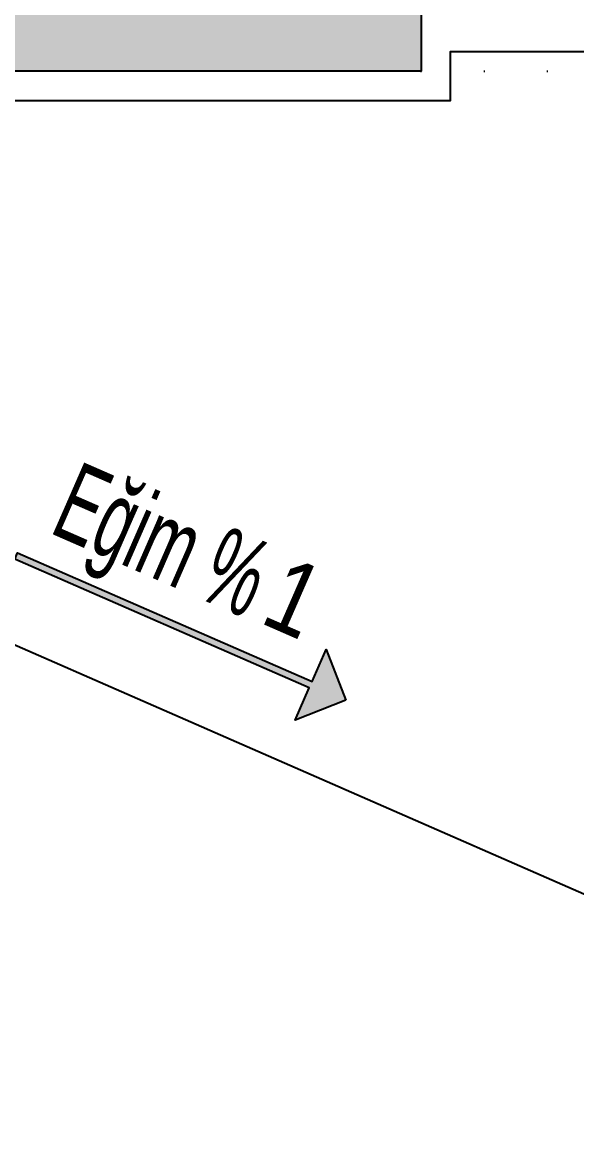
# Model space of a CAD drawing. Header units: inches. Extents: x 21 to 38546, y 13 to 15001.
# Drawn here: x 4046 to 4102.7, y 2449.1 to 2562.1 of the extents above; entities that cross this region are included whole.
import ezdxf

# ---------------------------------------------------------------- set-up
doc = ezdxf.new("R2010")
doc.units = ezdxf.units.IN
doc.header["$MEASUREMENT"] = 0
doc.linetypes.add('DOT', pattern=[6.35, 0, -6.35])
for name, color, linetype, lineweight in [('Z_MİM_-KM-BEAM-RAY', 8, 'DOT', 25), ('Z_MİM_-KM-CERAMIC-09', 8, 'Continuous', 25), ('Z_MİM_-KM-PATTERN-00', 8, 'Continuous', 25), ('Z_MİM_-KM-PATTERN-STRC', 8, 'Continuous', 25), ('Z_MİM_-KM-STRC-CONCRETE', 8, 'Continuous', 25), ('Z_MİM_-KM-TEXT', 8, 'Continuous', 25), ('Z_MİM_00', 8, 'Continuous', 25)]:
    doc.layers.add(name, color=color, linetype=linetype, lineweight=lineweight)
doc.styles.add('-KM-OLCU', font='ARIALN.TTF')
doc.styles.add('Arial Narrow', font='ARIALN.TTF', dxfattribs={"height": 8})

# ---------------------------------------------------------------- blocks, each defined once
blk = doc.blocks.new('-KM_Kolon_ZK')
at = {"layer": 'Z_MİM_-KM-PATTERN-STRC'}
blk.add_hatch(color=256, dxfattribs=at).paths.add_polyline_path([(605, 1600), (755, 1600), (755, 1575), (605, 1575)], flags=0)
at = {"layer": 'Z_MİM_-KM-STRC-CONCRETE'}
blk.add_lwpolyline([(605, 1600), (755, 1600), (755, 1575), (605, 1575)], close=True, dxfattribs=at)
blk = doc.blocks.new('-KM_Kiriş İzi_ZK')
at = {"layer": 'Z_MİM_-KM-BEAM-RAY'}
blk.add_line((755, 1575), (1335, 1575), dxfattribs=at)
blk = doc.blocks.new('*U243')
at = {"layer": 'Z_MİM_-KM-PATTERN-00'}
h = blk.add_hatch(color=256, dxfattribs=at)
h.dxf.hatch_style = 1
h.paths.add_polyline_path([(36.77, 3.94), (42.31, 4.42), (40.01, 1.68), (65.16, -19.42), (64.7, -19.97), (39.55, 1.13), (37.25, -1.61)])
at = {"linetype": 'Continuous'}
blk.add_lwpolyline([(36.77, 3.94), (42.31, 4.42), (40.01, 1.68), (65.16, -19.42), (64.7, -19.97), (39.55, 1.13), (37.25, -1.61)], close=True, dxfattribs=at)
at = {"color": 7, "style": '-KM-OLCU'}
blk.add_attdef('E', (43.11, -6.25), '', height=7.5, rotation=140, dxfattribs=at)
at = {"layer": 'Z_MİM_-KM-TEXT', "color": 7, "style": 'Arial Narrow', "width": 0.7}
blk.add_text('Eğim %%%', height=8, rotation=140, dxfattribs=at).set_placement((61.12, -21.09))

msp = doc.modelspace()

# ---------------------------------------------------------------- linework, layer by layer
at = {"layer": 'Z_MİM_-KM-CERAMIC-09'}
msp.add_lwpolyline([(4663.76, 2559.08), (4663.76, 2399.08), (4678.76, 2399.08), (4678.76, 2235.08), (3978.76, 2235.08), (3978.76, 1890.08), (3843.76, 1890.08), (3843.76, 1880.08), (3359.76, 1880.08), (3359.76, 2559.08), (3933.76, 2559.08), (3933.76, 2554.08), (4089.76, 2554.08), (4089.76, 2559.08)], close=True, dxfattribs=at)
at = {"layer": 'Z_MİM_-KM-PATTERN-00'}
msp.add_lwpolyline([(3906.76, 2559.08), (4154.19, 2450.88)], dxfattribs=at)

# ---------------------------------------------------------------- block references
at = {"layer": 'Z_MİM_-KM-BEAM-RAY'}
msp.add_blockref('-KM_Kiriş İzi_ZK', (3331.71, 982.08), dxfattribs=at)
at = {"layer": 'Z_MİM_-KM-STRC-CONCRETE'}
msp.add_blockref('-KM_Kolon_ZK', (3331.76, 982.08), dxfattribs=at)
at = {"layer": 'Z_MİM_00', "rotation": 196.3792604053408}
msp.add_blockref('*U243', (4113.25, 2507.01), dxfattribs=at).add_auto_attribs({'E': '1'})

doc.saveas('drawing.dxf')
